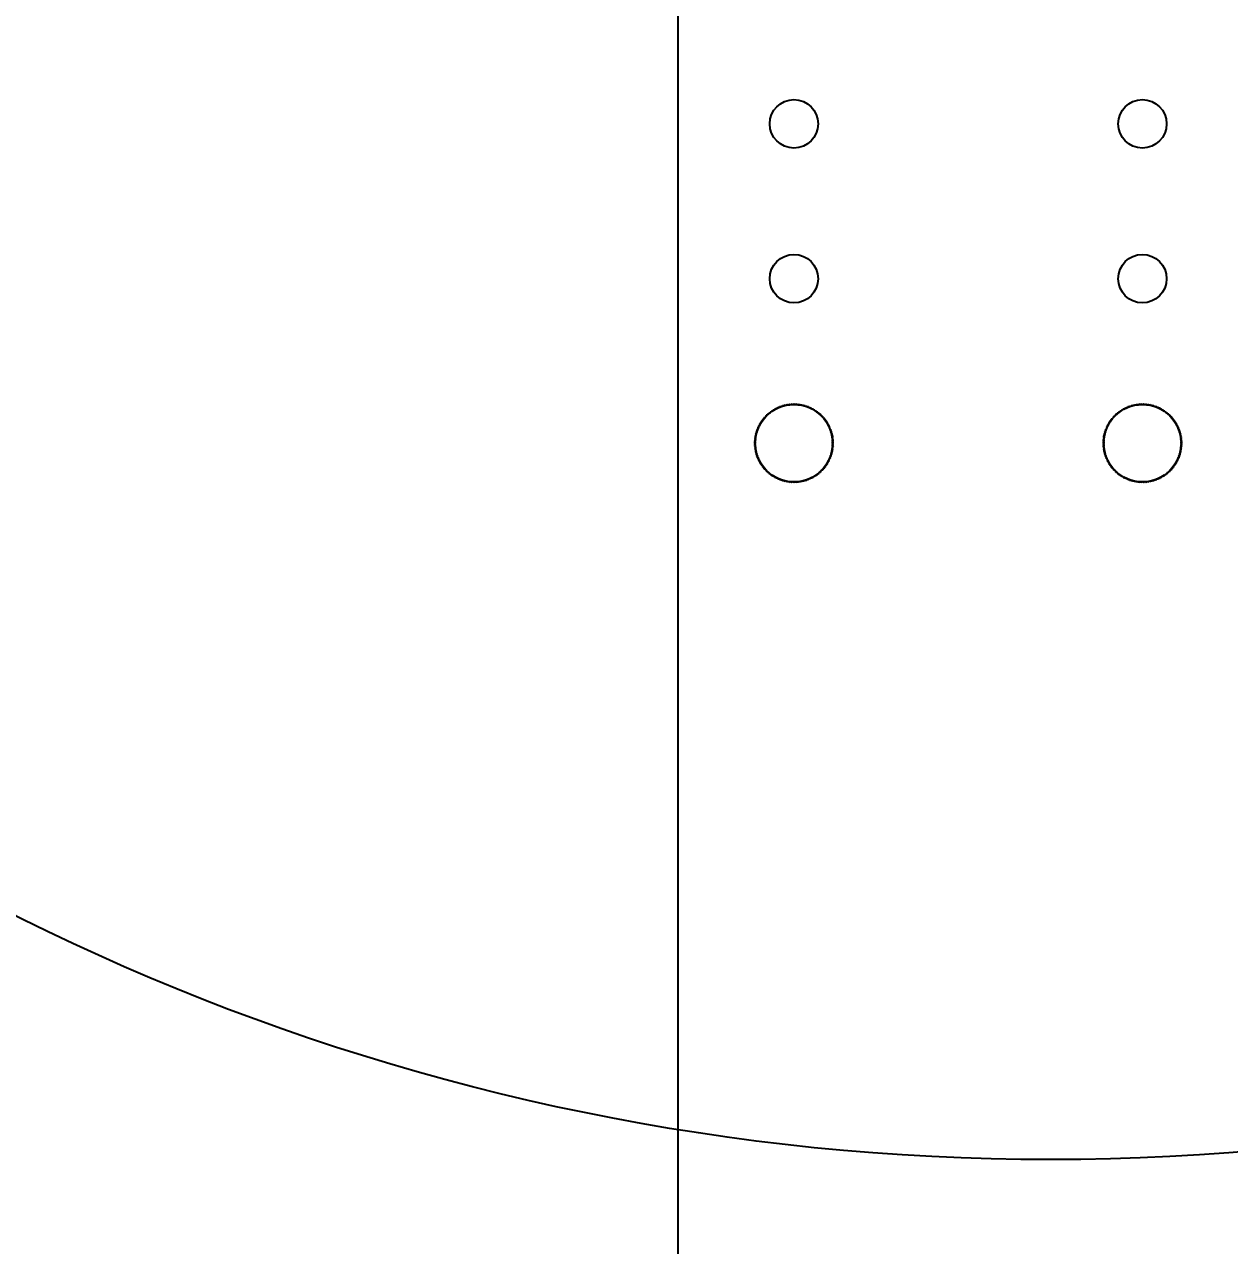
# Model space of a CAD drawing. Header units: millimetres. Extents: x 1409 to 26878, y 589 to 5187.
# Drawn here: x 5168 to 5230.2, y 2217.9 to 2281 of the extents above; entities that cross this region are included whole.
import ezdxf

# ---------------------------------------------------------------- set-up
doc = ezdxf.new("R2010")
doc.units = ezdxf.units.MM
doc.layers.add('02___PRT_ALL_AXES', color=7, linetype='Continuous')
doc.styles.get("Standard").update_dxf_attribs({"font": 'arial.ttf'})
doc.dimstyles.new('DIMSTYLE_5-scale4', dxfattribs={"dimscale": 2, "dimtxt": 20, "dimasz": 20, "dimexe": 1, "dimexo": 0, "dimgap": 1.25, "dimtad": 1, "dimzin": 9, "dimdsep": 46, "dimtxsty": 'Standard', "dimcen": 0.09, "dimclre": 256, "dimclrt": 256, "dimadec": 1, "dimazin": 2, "dimtp": 0.15, "dimtm": 0.15, "dimtfac": 0.8, "dimtmove": 0, "dimatfit": 3, "dimfxl": 1, "dimtolj": 1, "dimarcsym": 0})

# ---------------------------------------------------------------- blocks, each defined once
blk = doc.blocks.new('*D16')
at = {"lineweight": -2, "transparency": 16777216}
for p, q in [((5201.709, 2346.845), (5116.461, 2346.845)), ((5118.461, 2306.845), (5118.461, 1714.345)), ((5201.709, 1674.345), (5116.461, 1674.345))]:
    blk.add_line(p, q, dxfattribs=at)
at = {"transparency": 16777216}
for points in [[(5111.795, 2306.845), (5125.128, 2306.845), (5118.461, 2346.845)], [(5111.795, 1714.345), (5125.128, 1714.345), (5118.461, 1674.345)]]:
    blk.add_solid(points, dxfattribs=at)
at = {"layer": 'Defpoints', "color": 0, "transparency": 16777216}
for p in [(5201.709, 2346.845), (5118.461, 1674.345), (5201.709, 1674.345)]:
    blk.add_point(p, dxfattribs=at)
at = {"transparency": 16777216, "insert": (5090.068, 2010.595), "char_height": 40, "attachment_point": 5, "rotation": 90}
blk.add_mtext('\\A1;672.5 [2\'-2 1/2"]', dxfattribs=at)

msp = doc.modelspace()

# ---------------------------------------------------------------- linework, layer by layer
at = {"color": 7, "linetype": 'Continuous'}
for p, q in [((5201.709, 2346.8453), (5201.709, 1674.3453)), ((5206.6974, 2261.0706), (5206.684, 2261.1206)), ((5206.684, 2261.1206), (5206.7207, 2261.084)), ((5206.7737, 2261.113), (5206.7624, 2261.1636)), ((5206.7624, 2261.1636), (5206.7974, 2261.1254)), ((5206.8517, 2261.1522), (5206.8427, 2261.2032)), ((5206.8427, 2261.2032), (5206.876, 2261.1635)), ((5206.9313, 2261.1878), (5206.9245, 2261.2392)), ((5206.9245, 2261.2392), (5206.9561, 2261.1981)), ((5207.0124, 2261.22), (5207.0079, 2261.2716)), ((5207.0079, 2261.2716), (5207.0376, 2261.2292)), ((5207.0948, 2261.2486), (5207.0926, 2261.3004)), ((5207.0926, 2261.3004), (5207.1204, 2261.2567)), ((5207.1785, 2261.2736), (5207.1785, 2261.3254)), ((5207.1785, 2261.3254), (5207.2044, 2261.2805)), ((5207.2631, 2261.2949), (5207.2653, 2261.3467)), ((5207.2653, 2261.3467), (5207.2893, 2261.3007)), ((5207.3485, 2261.3125), (5207.3531, 2261.3641)), ((5207.3531, 2261.3641), (5207.3749, 2261.3172)), ((5207.4347, 2261.3264), (5207.4415, 2261.3777)), ((5207.4415, 2261.3777), (5207.4613, 2261.3299)), ((5207.5214, 2261.3364), (5207.5304, 2261.3875)), ((5207.5304, 2261.3875), (5207.5481, 2261.3388)), ((5207.6084, 2261.3427), (5207.6196, 2261.3933)), ((5207.6196, 2261.3933), (5207.6352, 2261.3439)), ((5207.6956, 2261.3452), (5207.709, 2261.3953)), ((5207.709, 2261.3953), (5207.7224, 2261.3452)), ((5207.7829, 2261.3439), (5207.7984, 2261.3933)), ((5207.7984, 2261.3933), (5207.8097, 2261.3427)), ((5207.87, 2261.3388), (5207.8877, 2261.3875)), ((5207.8877, 2261.3875), (5207.8967, 2261.3364)), ((5207.9568, 2261.3299), (5207.9766, 2261.3777)), ((5207.9766, 2261.3777), (5207.9834, 2261.3264)), ((5208.0431, 2261.3172), (5208.065, 2261.3641)), ((5208.065, 2261.3641), (5208.0695, 2261.3125)), ((5208.1288, 2261.3007), (5208.1527, 2261.3467)), ((5208.1527, 2261.3467), (5208.155, 2261.2949)), ((5208.2137, 2261.2805), (5208.2396, 2261.3254)), ((5208.2396, 2261.3254), (5208.2396, 2261.2736)), ((5208.2976, 2261.2567), (5208.3255, 2261.3004)), ((5208.3255, 2261.3004), (5208.3232, 2261.2486)), ((5208.3805, 2261.2292), (5208.4102, 2261.2716)), ((5208.4102, 2261.2716), (5208.4057, 2261.22)), ((5208.462, 2261.1981), (5208.4935, 2261.2392)), ((5208.4935, 2261.2392), (5208.4868, 2261.1878)), ((5208.5421, 2261.1635), (5208.5754, 2261.2032)), ((5208.5754, 2261.2032), (5208.5664, 2261.1522)), ((5208.6206, 2261.1254), (5208.6556, 2261.1636)), ((5208.6556, 2261.1636), (5208.6444, 2261.113)), ((5208.6974, 2261.084), (5208.734, 2261.1206)), ((5208.734, 2261.1206), (5208.7206, 2261.0706)), ((5224.6974, 2261.0706), (5224.684, 2261.1206)), ((5224.684, 2261.1206), (5224.7207, 2261.084)), ((5224.7737, 2261.113), (5224.7624, 2261.1636)), ((5224.7624, 2261.1636), (5224.7974, 2261.1254)), ((5224.8517, 2261.1522), (5224.8427, 2261.2032)), ((5224.8427, 2261.2032), (5224.876, 2261.1635)), ((5224.9313, 2261.1878), (5224.9245, 2261.2392)), ((5224.9245, 2261.2392), (5224.9561, 2261.1981)), ((5225.0124, 2261.22), (5225.0079, 2261.2716)), ((5225.0079, 2261.2716), (5225.0376, 2261.2292)), ((5225.0948, 2261.2486), (5225.0926, 2261.3004)), ((5225.0926, 2261.3004), (5225.1204, 2261.2567)), ((5225.1785, 2261.2736), (5225.1785, 2261.3254)), ((5225.1785, 2261.3254), (5225.2044, 2261.2805)), ((5225.2631, 2261.2949), (5225.2653, 2261.3467)), ((5225.2653, 2261.3467), (5225.2893, 2261.3007)), ((5225.3485, 2261.3125), (5225.3531, 2261.3641)), ((5225.3531, 2261.3641), (5225.3749, 2261.3172)), ((5225.4347, 2261.3264), (5225.4415, 2261.3777)), ((5225.4415, 2261.3777), (5225.4613, 2261.3299)), ((5225.5214, 2261.3364), (5225.5304, 2261.3875)), ((5225.5304, 2261.3875), (5225.5481, 2261.3388)), ((5225.6084, 2261.3427), (5225.6196, 2261.3933)), ((5225.6196, 2261.3933), (5225.6352, 2261.3439)), ((5225.6956, 2261.3452), (5225.709, 2261.3953)), ((5225.709, 2261.3953), (5225.7224, 2261.3452)), ((5225.7829, 2261.3439), (5225.7984, 2261.3933)), ((5225.7984, 2261.3933), (5225.8097, 2261.3427)), ((5225.87, 2261.3388), (5225.8877, 2261.3875)), ((5225.8877, 2261.3875), (5225.8967, 2261.3364)), ((5225.9568, 2261.3299), (5225.9766, 2261.3777)), ((5225.9766, 2261.3777), (5225.9834, 2261.3264)), ((5226.0431, 2261.3172), (5226.065, 2261.3641)), ((5226.065, 2261.3641), (5226.0695, 2261.3125)), ((5226.1288, 2261.3007), (5226.1527, 2261.3467)), ((5226.1527, 2261.3467), (5226.155, 2261.2949)), ((5226.2137, 2261.2805), (5226.2396, 2261.3254)), ((5226.2396, 2261.3254), (5226.2396, 2261.2736)), ((5226.2976, 2261.2567), (5226.3255, 2261.3004)), ((5226.3255, 2261.3004), (5226.3232, 2261.2486)), ((5226.3805, 2261.2292), (5226.4102, 2261.2716)), ((5226.4102, 2261.2716), (5226.4057, 2261.22)), ((5226.462, 2261.1981), (5226.4935, 2261.2392)), ((5226.4935, 2261.2392), (5226.4868, 2261.1878)), ((5226.5421, 2261.1635), (5226.5754, 2261.2032)), ((5226.5754, 2261.2032), (5226.5664, 2261.1522)), ((5226.6206, 2261.1254), (5226.6556, 2261.1636)), ((5226.6556, 2261.1636), (5226.6444, 2261.113)), ((5226.6974, 2261.084), (5226.734, 2261.1206)), ((5226.734, 2261.1206), (5226.7206, 2261.0706)), ((5206.0631, 2260.4814), (5206.0298, 2260.5211)), ((5206.0298, 2260.5211), (5206.0785, 2260.5034)), ((5206.1142, 2260.5521), (5206.0827, 2260.5932)), ((5206.0827, 2260.5932), (5206.1305, 2260.5734)), ((5206.1684, 2260.6205), (5206.1386, 2260.663)), ((5206.1386, 2260.663), (5206.1856, 2260.6411)), ((5206.2254, 2260.6865), (5206.1976, 2260.7302)), ((5206.1976, 2260.7302), (5206.2436, 2260.7063)), ((5206.2854, 2260.75), (5206.2595, 2260.7948)), ((5206.2595, 2260.7948), (5206.3043, 2260.7689)), ((5206.348, 2260.8107), (5206.3241, 2260.8567)), ((5206.3241, 2260.8567), (5206.3678, 2260.8288)), ((5206.4132, 2260.8687), (5206.3913, 2260.9156)), ((5206.3913, 2260.9156), (5206.4338, 2260.8859)), ((5206.4809, 2260.9238), (5206.4611, 2260.9716)), ((5206.4611, 2260.9716), (5206.5022, 2260.9401)), ((5206.5509, 2260.9758), (5206.5332, 2261.0245)), ((5206.5332, 2261.0245), (5206.5729, 2260.9912)), ((5206.6231, 2261.0248), (5206.6076, 2261.0742)), ((5206.6076, 2261.0742), (5206.6458, 2261.0392)), ((5208.7723, 2261.0392), (5208.8105, 2261.0742)), ((5208.8105, 2261.0742), (5208.7949, 2261.0248)), ((5208.8452, 2260.9912), (5208.8849, 2261.0245)), ((5208.8849, 2261.0245), (5208.8671, 2260.9758)), ((5208.9159, 2260.9401), (5208.957, 2260.9716)), ((5208.957, 2260.9716), (5208.9372, 2260.9238)), ((5208.9843, 2260.8859), (5209.0267, 2260.9156)), ((5209.0267, 2260.9156), (5209.0048, 2260.8687)), ((5209.0503, 2260.8288), (5209.094, 2260.8567)), ((5209.094, 2260.8567), (5209.0701, 2260.8107)), ((5209.1137, 2260.7689), (5209.1586, 2260.7948)), ((5209.1586, 2260.7948), (5209.1327, 2260.75)), ((5209.1745, 2260.7063), (5209.2204, 2260.7302)), ((5209.2204, 2260.7302), (5209.1926, 2260.6865)), ((5209.2325, 2260.6411), (5209.2794, 2260.663)), ((5209.2794, 2260.663), (5209.2497, 2260.6205)), ((5209.2875, 2260.5734), (5209.3354, 2260.5932)), ((5209.3354, 2260.5932), (5209.3039, 2260.5521)), ((5209.3396, 2260.5034), (5209.3883, 2260.5211)), ((5209.3883, 2260.5211), (5209.355, 2260.4814)), ((5224.0631, 2260.4814), (5224.0298, 2260.5211)), ((5224.0298, 2260.5211), (5224.0785, 2260.5034)), ((5224.1142, 2260.5521), (5224.0827, 2260.5932)), ((5224.0827, 2260.5932), (5224.1305, 2260.5734)), ((5224.1684, 2260.6205), (5224.1386, 2260.663)), ((5224.1386, 2260.663), (5224.1856, 2260.6411)), ((5224.2254, 2260.6865), (5224.1976, 2260.7302)), ((5224.1976, 2260.7302), (5224.2436, 2260.7063)), ((5224.2854, 2260.75), (5224.2595, 2260.7948)), ((5224.2595, 2260.7948), (5224.3043, 2260.7689)), ((5224.348, 2260.8107), (5224.3241, 2260.8567)), ((5224.3241, 2260.8567), (5224.3678, 2260.8288)), ((5224.4132, 2260.8687), (5224.3913, 2260.9156)), ((5224.3913, 2260.9156), (5224.4338, 2260.8859)), ((5224.4809, 2260.9238), (5224.4611, 2260.9716)), ((5224.4611, 2260.9716), (5224.5022, 2260.9401)), ((5224.5509, 2260.9758), (5224.5332, 2261.0245)), ((5224.5332, 2261.0245), (5224.5729, 2260.9912)), ((5224.6231, 2261.0248), (5224.6076, 2261.0742)), ((5224.6076, 2261.0742), (5224.6458, 2261.0392)), ((5226.7723, 2261.0392), (5226.8105, 2261.0742)), ((5226.8105, 2261.0742), (5226.7949, 2261.0248)), ((5226.8452, 2260.9912), (5226.8849, 2261.0245)), ((5226.8849, 2261.0245), (5226.8671, 2260.9758)), ((5226.9159, 2260.9401), (5226.957, 2260.9716)), ((5226.957, 2260.9716), (5226.9372, 2260.9238)), ((5226.9843, 2260.8859), (5227.0267, 2260.9156)), ((5227.0267, 2260.9156), (5227.0048, 2260.8687)), ((5227.0503, 2260.8288), (5227.094, 2260.8567)), ((5227.094, 2260.8567), (5227.0701, 2260.8107)), ((5227.1137, 2260.7689), (5227.1586, 2260.7948)), ((5227.1586, 2260.7948), (5227.1327, 2260.75)), ((5227.1745, 2260.7063), (5227.2204, 2260.7302)), ((5227.2204, 2260.7302), (5227.1926, 2260.6865)), ((5227.2325, 2260.6411), (5227.2794, 2260.663)), ((5227.2794, 2260.663), (5227.2497, 2260.6205)), ((5227.2875, 2260.5734), (5227.3354, 2260.5932)), ((5227.3354, 2260.5932), (5227.3039, 2260.5521)), ((5227.3396, 2260.5034), (5227.3883, 2260.5211)), ((5227.3883, 2260.5211), (5227.355, 2260.4814)), ((5205.7738, 2259.8499), (5205.7289, 2259.8758)), ((5205.7289, 2259.8758), (5205.7807, 2259.8758)), ((5205.7976, 2259.9339), (5205.7539, 2259.9617)), ((5205.7539, 2259.9617), (5205.8057, 2259.9594)), ((5205.8251, 2260.0167), (5205.7827, 2260.0464)), ((5205.7827, 2260.0464), (5205.8343, 2260.0419)), ((5205.8562, 2260.0982), (5205.8151, 2260.1298)), ((5205.8151, 2260.1298), (5205.8664, 2260.123)), ((5205.8908, 2260.1783), (5205.8511, 2260.2116)), ((5205.8511, 2260.2116), (5205.9021, 2260.2026)), ((5205.9289, 2260.2568), (5205.8907, 2260.2918)), ((5205.8907, 2260.2918), (5205.9412, 2260.2806)), ((5205.9703, 2260.3336), (5205.9337, 2260.3703)), ((5205.9337, 2260.3703), (5205.9837, 2260.3568)), ((5206.0151, 2260.4085), (5205.9801, 2260.4467)), ((5205.9801, 2260.4467), (5206.0295, 2260.4311)), ((5209.3886, 2260.4311), (5209.438, 2260.4467)), ((5209.438, 2260.4467), (5209.403, 2260.4085)), ((5209.4343, 2260.3568), (5209.4844, 2260.3703)), ((5209.4844, 2260.3703), (5209.4477, 2260.3336)), ((5209.4768, 2260.2806), (5209.5274, 2260.2918)), ((5209.5274, 2260.2918), (5209.4892, 2260.2568)), ((5209.5159, 2260.2026), (5209.567, 2260.2116)), ((5209.567, 2260.2116), (5209.5273, 2260.1783)), ((5209.5516, 2260.123), (5209.603, 2260.1298)), ((5209.603, 2260.1298), (5209.5619, 2260.0982)), ((5209.5838, 2260.0419), (5209.6354, 2260.0464)), ((5209.6354, 2260.0464), (5209.593, 2260.0167)), ((5209.6124, 2259.9594), (5209.6641, 2259.9617)), ((5209.6641, 2259.9617), (5209.6205, 2259.9339)), ((5209.6374, 2259.8758), (5209.6892, 2259.8758)), ((5209.6892, 2259.8758), (5209.6443, 2259.8499)), ((5223.7738, 2259.8499), (5223.7289, 2259.8758)), ((5223.7289, 2259.8758), (5223.7807, 2259.8758)), ((5223.7976, 2259.9339), (5223.7539, 2259.9617)), ((5223.7539, 2259.9617), (5223.8057, 2259.9594)), ((5223.8251, 2260.0167), (5223.7827, 2260.0464)), ((5223.7827, 2260.0464), (5223.8343, 2260.0419)), ((5223.8562, 2260.0982), (5223.8151, 2260.1298)), ((5223.8151, 2260.1298), (5223.8664, 2260.123)), ((5223.8908, 2260.1783), (5223.8511, 2260.2116)), ((5223.8511, 2260.2116), (5223.9021, 2260.2026)), ((5223.9289, 2260.2568), (5223.8907, 2260.2918)), ((5223.8907, 2260.2918), (5223.9412, 2260.2806)), ((5223.9703, 2260.3336), (5223.9337, 2260.3703)), ((5223.9337, 2260.3703), (5223.9837, 2260.3568)), ((5224.0151, 2260.4085), (5223.9801, 2260.4467)), ((5223.9801, 2260.4467), (5224.0295, 2260.4311)), ((5227.3886, 2260.4311), (5227.438, 2260.4467)), ((5227.438, 2260.4467), (5227.403, 2260.4085)), ((5227.4343, 2260.3568), (5227.4844, 2260.3703)), ((5227.4844, 2260.3703), (5227.4477, 2260.3336)), ((5227.4768, 2260.2806), (5227.5274, 2260.2918)), ((5227.5274, 2260.2918), (5227.4892, 2260.2568)), ((5227.5159, 2260.2026), (5227.567, 2260.2116)), ((5227.567, 2260.2116), (5227.5273, 2260.1783)), ((5227.5516, 2260.123), (5227.603, 2260.1298)), ((5227.603, 2260.1298), (5227.5619, 2260.0982)), ((5227.5838, 2260.0419), (5227.6354, 2260.0464)), ((5227.6354, 2260.0464), (5227.593, 2260.0167)), ((5227.6124, 2259.9594), (5227.6641, 2259.9617)), ((5227.6641, 2259.9617), (5227.6205, 2259.9339)), ((5227.6374, 2259.8758), (5227.6892, 2259.8758)), ((5227.6892, 2259.8758), (5227.6443, 2259.8499)), ((5205.659, 2259.3453), (5205.7091, 2259.3587)), ((5205.7091, 2259.3318), (5205.659, 2259.3453)), ((5205.661, 2259.4347), (5205.7116, 2259.4459)), ((5205.7104, 2259.4191), (5205.661, 2259.4347)), ((5205.661, 2259.2558), (5205.7104, 2259.2714)), ((5205.7116, 2259.2446), (5205.661, 2259.2558)), ((5205.6668, 2259.5239), (5205.7179, 2259.5329)), ((5205.7155, 2259.5062), (5205.6668, 2259.5239)), ((5205.6766, 2259.6128), (5205.7279, 2259.6196)), ((5205.7244, 2259.593), (5205.6766, 2259.6128)), ((5205.6902, 2259.7012), (5205.7418, 2259.7057)), ((5205.7371, 2259.6793), (5205.6902, 2259.7012)), ((5205.7076, 2259.789), (5205.7594, 2259.7912)), ((5205.7536, 2259.765), (5205.7076, 2259.789)), ((5209.6587, 2259.7912), (5209.7104, 2259.789)), ((5209.7104, 2259.789), (5209.6645, 2259.765)), ((5209.6763, 2259.7057), (5209.7279, 2259.7012)), ((5209.7279, 2259.7012), (5209.6809, 2259.6793)), ((5209.6901, 2259.6196), (5209.7415, 2259.6128)), ((5209.7415, 2259.6128), (5209.6936, 2259.593)), ((5209.7002, 2259.5329), (5209.7512, 2259.5239)), ((5209.7512, 2259.5239), (5209.7025, 2259.5062)), ((5209.7065, 2259.4459), (5209.7571, 2259.4347)), ((5209.7571, 2259.2558), (5209.7065, 2259.2446)), ((5209.7571, 2259.4347), (5209.7077, 2259.4191)), ((5209.7077, 2259.2714), (5209.7571, 2259.2558)), ((5209.709, 2259.3587), (5209.759, 2259.3453)), ((5209.759, 2259.3453), (5209.709, 2259.3318)), ((5223.659, 2259.3453), (5223.7091, 2259.3587)), ((5223.7091, 2259.3318), (5223.659, 2259.3453)), ((5223.661, 2259.4347), (5223.7116, 2259.4459)), ((5223.7104, 2259.4191), (5223.661, 2259.4347)), ((5223.661, 2259.2558), (5223.7104, 2259.2714)), ((5223.7116, 2259.2446), (5223.661, 2259.2558)), ((5223.6668, 2259.5239), (5223.7179, 2259.5329)), ((5223.7155, 2259.5062), (5223.6668, 2259.5239)), ((5223.6766, 2259.6128), (5223.7279, 2259.6196)), ((5223.7244, 2259.593), (5223.6766, 2259.6128)), ((5223.6902, 2259.7012), (5223.7418, 2259.7057)), ((5223.7371, 2259.6793), (5223.6902, 2259.7012)), ((5223.7076, 2259.789), (5223.7594, 2259.7912)), ((5223.7536, 2259.765), (5223.7076, 2259.789)), ((5227.6587, 2259.7912), (5227.7104, 2259.789)), ((5227.7104, 2259.789), (5227.6645, 2259.765)), ((5227.6763, 2259.7057), (5227.7279, 2259.7012)), ((5227.7279, 2259.7012), (5227.6809, 2259.6793)), ((5227.6901, 2259.6196), (5227.7415, 2259.6128)), ((5227.7415, 2259.6128), (5227.6936, 2259.593)), ((5227.7002, 2259.5329), (5227.7512, 2259.5239)), ((5227.7512, 2259.5239), (5227.7025, 2259.5062)), ((5227.7065, 2259.4459), (5227.7571, 2259.4347)), ((5227.7571, 2259.2558), (5227.7065, 2259.2446)), ((5227.7571, 2259.4347), (5227.7077, 2259.4191)), ((5227.7077, 2259.2714), (5227.7571, 2259.2558)), ((5227.709, 2259.3587), (5227.759, 2259.3453)), ((5227.759, 2259.3453), (5227.709, 2259.3318)), ((5205.6668, 2259.1666), (5205.7155, 2259.1843)), ((5205.7179, 2259.1576), (5205.6668, 2259.1666)), ((5205.6766, 2259.0777), (5205.7244, 2259.0975)), ((5205.7279, 2259.0709), (5205.6766, 2259.0777)), ((5205.6902, 2258.9893), (5205.7371, 2259.0112)), ((5205.7418, 2258.9848), (5205.6902, 2258.9893)), ((5205.7076, 2258.9016), (5205.7536, 2258.9255)), ((5205.7594, 2258.8993), (5205.7076, 2258.9016)), ((5205.7289, 2258.8147), (5205.7738, 2258.8406)), ((5205.7807, 2258.8147), (5205.7289, 2258.8147)), ((5205.7539, 2258.7288), (5205.7976, 2258.7566)), ((5205.8057, 2258.7311), (5205.7539, 2258.7288)), ((5205.7827, 2258.6441), (5205.8251, 2258.6738)), ((5205.8343, 2258.6486), (5205.7827, 2258.6441)), ((5205.8151, 2258.5608), (5205.8562, 2258.5923)), ((5209.5619, 2258.5923), (5209.603, 2258.5608)), ((5209.6354, 2258.6441), (5209.5838, 2258.6486)), ((5209.593, 2258.6738), (5209.6354, 2258.6441)), ((5209.6641, 2258.7288), (5209.6124, 2258.7311)), ((5209.6205, 2258.7566), (5209.6641, 2258.7288)), ((5209.6892, 2258.8147), (5209.6374, 2258.8147)), ((5209.6443, 2258.8406), (5209.6892, 2258.8147)), ((5209.7104, 2258.9016), (5209.6587, 2258.8993)), ((5209.6645, 2258.9255), (5209.7104, 2258.9016)), ((5209.7279, 2258.9893), (5209.6763, 2258.9848)), ((5209.6809, 2259.0112), (5209.7279, 2258.9893)), ((5209.7415, 2259.0777), (5209.6901, 2259.0709)), ((5209.6936, 2259.0975), (5209.7415, 2259.0777)), ((5209.7512, 2259.1666), (5209.7002, 2259.1576)), ((5209.7025, 2259.1843), (5209.7512, 2259.1666)), ((5223.6668, 2259.1666), (5223.7155, 2259.1843)), ((5223.7179, 2259.1576), (5223.6668, 2259.1666)), ((5223.6766, 2259.0777), (5223.7244, 2259.0975)), ((5223.7279, 2259.0709), (5223.6766, 2259.0777)), ((5223.6902, 2258.9893), (5223.7371, 2259.0112)), ((5223.7418, 2258.9848), (5223.6902, 2258.9893)), ((5223.7076, 2258.9016), (5223.7536, 2258.9255)), ((5223.7594, 2258.8993), (5223.7076, 2258.9016)), ((5223.7289, 2258.8147), (5223.7738, 2258.8406)), ((5223.7807, 2258.8147), (5223.7289, 2258.8147)), ((5223.7539, 2258.7288), (5223.7976, 2258.7566)), ((5223.8057, 2258.7311), (5223.7539, 2258.7288)), ((5223.7827, 2258.6441), (5223.8251, 2258.6738)), ((5223.8343, 2258.6486), (5223.7827, 2258.6441)), ((5223.8151, 2258.5608), (5223.8562, 2258.5923)), ((5227.5619, 2258.5923), (5227.603, 2258.5608)), ((5227.6354, 2258.6441), (5227.5838, 2258.6486)), ((5227.593, 2258.6738), (5227.6354, 2258.6441)), ((5227.6641, 2258.7288), (5227.6124, 2258.7311)), ((5227.6205, 2258.7566), (5227.6641, 2258.7288)), ((5227.6892, 2258.8147), (5227.6374, 2258.8147)), ((5227.6443, 2258.8406), (5227.6892, 2258.8147)), ((5227.7104, 2258.9016), (5227.6587, 2258.8993)), ((5227.6645, 2258.9255), (5227.7104, 2258.9016)), ((5227.7279, 2258.9893), (5227.6763, 2258.9848)), ((5227.6809, 2259.0112), (5227.7279, 2258.9893)), ((5227.7415, 2259.0777), (5227.6901, 2259.0709)), ((5227.6936, 2259.0975), (5227.7415, 2259.0777)), ((5227.7512, 2259.1666), (5227.7002, 2259.1576)), ((5227.7025, 2259.1843), (5227.7512, 2259.1666)), ((5205.8664, 2258.5675), (5205.8151, 2258.5608)), ((5205.8511, 2258.4789), (5205.8908, 2258.5122)), ((5205.9021, 2258.4879), (5205.8511, 2258.4789)), ((5205.8907, 2258.3987), (5205.9289, 2258.4337)), ((5205.9412, 2258.4099), (5205.8907, 2258.3987)), ((5205.9337, 2258.3203), (5205.9703, 2258.3569)), ((5205.9837, 2258.3337), (5205.9337, 2258.3203)), ((5205.9801, 2258.2438), (5206.0151, 2258.282)), ((5206.0295, 2258.2594), (5205.9801, 2258.2438)), ((5206.0298, 2258.1694), (5206.0631, 2258.2091)), ((5206.0785, 2258.1871), (5206.0298, 2258.1694)), ((5206.0827, 2258.0973), (5206.1142, 2258.1384)), ((5206.1305, 2258.1171), (5206.0827, 2258.0973)), ((5206.1386, 2258.0275), (5206.1684, 2258.07)), ((5206.1856, 2258.0494), (5206.1386, 2258.0275)), ((5206.1976, 2257.9603), (5206.2254, 2258.004)), ((5206.2436, 2257.9842), (5206.1976, 2257.9603)), ((5209.2204, 2257.9603), (5209.1745, 2257.9842)), ((5209.1926, 2258.004), (5209.2204, 2257.9603)), ((5209.2794, 2258.0275), (5209.2325, 2258.0494)), ((5209.2497, 2258.07), (5209.2794, 2258.0275)), ((5209.3354, 2258.0973), (5209.2875, 2258.1171)), ((5209.3039, 2258.1384), (5209.3354, 2258.0973)), ((5209.3883, 2258.1694), (5209.3396, 2258.1871)), ((5209.355, 2258.2091), (5209.3883, 2258.1694)), ((5209.438, 2258.2438), (5209.3886, 2258.2594)), ((5209.403, 2258.282), (5209.438, 2258.2438)), ((5209.4844, 2258.3203), (5209.4343, 2258.3337)), ((5209.4477, 2258.3569), (5209.4844, 2258.3203)), ((5209.5274, 2258.3987), (5209.4768, 2258.4099)), ((5209.4892, 2258.4337), (5209.5274, 2258.3987)), ((5209.567, 2258.4789), (5209.5159, 2258.4879)), ((5209.5273, 2258.5122), (5209.567, 2258.4789)), ((5209.603, 2258.5608), (5209.5516, 2258.5675)), ((5223.8664, 2258.5675), (5223.8151, 2258.5608)), ((5223.8511, 2258.4789), (5223.8908, 2258.5122)), ((5223.9021, 2258.4879), (5223.8511, 2258.4789)), ((5223.8907, 2258.3987), (5223.9289, 2258.4337)), ((5223.9412, 2258.4099), (5223.8907, 2258.3987)), ((5223.9337, 2258.3203), (5223.9703, 2258.3569)), ((5223.9837, 2258.3337), (5223.9337, 2258.3203)), ((5223.9801, 2258.2438), (5224.0151, 2258.282)), ((5224.0295, 2258.2594), (5223.9801, 2258.2438)), ((5224.0298, 2258.1694), (5224.0631, 2258.2091)), ((5224.0785, 2258.1871), (5224.0298, 2258.1694)), ((5224.0827, 2258.0973), (5224.1142, 2258.1384)), ((5224.1305, 2258.1171), (5224.0827, 2258.0973)), ((5224.1386, 2258.0275), (5224.1684, 2258.07)), ((5224.1856, 2258.0494), (5224.1386, 2258.0275)), ((5224.1976, 2257.9603), (5224.2254, 2258.004)), ((5224.2436, 2257.9842), (5224.1976, 2257.9603)), ((5227.2204, 2257.9603), (5227.1745, 2257.9842)), ((5227.1926, 2258.004), (5227.2204, 2257.9603)), ((5227.2794, 2258.0275), (5227.2325, 2258.0494)), ((5227.2497, 2258.07), (5227.2794, 2258.0275)), ((5227.3354, 2258.0973), (5227.2875, 2258.1171)), ((5227.3039, 2258.1384), (5227.3354, 2258.0973)), ((5227.3883, 2258.1694), (5227.3396, 2258.1871)), ((5227.355, 2258.2091), (5227.3883, 2258.1694)), ((5227.438, 2258.2438), (5227.3886, 2258.2594)), ((5227.403, 2258.282), (5227.438, 2258.2438)), ((5227.4844, 2258.3203), (5227.4343, 2258.3337)), ((5227.4477, 2258.3569), (5227.4844, 2258.3203)), ((5227.5274, 2258.3987), (5227.4768, 2258.4099)), ((5227.4892, 2258.4337), (5227.5274, 2258.3987)), ((5227.567, 2258.4789), (5227.5159, 2258.4879)), ((5227.5273, 2258.5122), (5227.567, 2258.4789)), ((5227.603, 2258.5608), (5227.5516, 2258.5675)), ((5206.2595, 2257.8957), (5206.2854, 2257.9406)), ((5206.3043, 2257.9216), (5206.2595, 2257.8957)), ((5206.3241, 2257.8338), (5206.348, 2257.8798)), ((5206.3678, 2257.8617), (5206.3241, 2257.8338)), ((5206.3913, 2257.7749), (5206.4132, 2257.8218)), ((5206.4338, 2257.8046), (5206.3913, 2257.7749)), ((5206.4611, 2257.7189), (5206.4809, 2257.7667)), ((5206.5022, 2257.7504), (5206.4611, 2257.7189)), ((5206.5332, 2257.666), (5206.5509, 2257.7147)), ((5206.5729, 2257.6993), (5206.5332, 2257.666)), ((5206.6076, 2257.6163), (5206.6231, 2257.6657)), ((5206.6458, 2257.6513), (5206.6076, 2257.6163)), ((5206.684, 2257.5699), (5206.6974, 2257.6199)), ((5206.7207, 2257.6065), (5206.684, 2257.5699)), ((5206.7624, 2257.5269), (5206.7737, 2257.5775)), ((5206.7974, 2257.5651), (5206.7624, 2257.5269)), ((5206.8427, 2257.4873), (5206.8517, 2257.5383)), ((5206.876, 2257.527), (5206.8427, 2257.4873)), ((5206.9245, 2257.4513), (5206.9313, 2257.5027)), ((5206.9561, 2257.4924), (5206.9245, 2257.4513)), ((5207.0079, 2257.4189), (5207.0124, 2257.4705)), ((5207.0376, 2257.4613), (5207.0079, 2257.4189)), ((5207.0926, 2257.3901), (5207.0948, 2257.4419)), ((5207.1204, 2257.4338), (5207.0926, 2257.3901)), ((5207.1785, 2257.3651), (5207.1785, 2257.4169)), ((5207.2044, 2257.41), (5207.1785, 2257.3651)), ((5207.2653, 2257.3438), (5207.2631, 2257.3956)), ((5207.2893, 2257.3898), (5207.2653, 2257.3438)), ((5207.3531, 2257.3264), (5207.3485, 2257.378)), ((5207.3749, 2257.3734), (5207.3531, 2257.3264)), ((5207.4415, 2257.3128), (5207.4347, 2257.3642)), ((5207.4613, 2257.3607), (5207.4415, 2257.3128)), ((5207.5304, 2257.3031), (5207.5214, 2257.3541)), ((5207.5481, 2257.3517), (5207.5304, 2257.3031)), ((5207.6196, 2257.2972), (5207.6084, 2257.3478)), ((5207.6352, 2257.3466), (5207.6196, 2257.2972)), ((5207.709, 2257.2953), (5207.6956, 2257.3453)), ((5207.7224, 2257.3453), (5207.709, 2257.2953)), ((5207.7984, 2257.2972), (5207.7829, 2257.3466)), ((5207.8097, 2257.3478), (5207.7984, 2257.2972)), ((5207.8877, 2257.3031), (5207.87, 2257.3517)), ((5207.8967, 2257.3541), (5207.8877, 2257.3031)), ((5207.9766, 2257.3128), (5207.9568, 2257.3607)), ((5207.9834, 2257.3642), (5207.9766, 2257.3128)), ((5208.065, 2257.3264), (5208.0431, 2257.3734)), ((5208.0695, 2257.378), (5208.065, 2257.3264)), ((5208.1527, 2257.3438), (5208.1288, 2257.3898)), ((5208.155, 2257.3956), (5208.1527, 2257.3438)), ((5208.2396, 2257.3651), (5208.2137, 2257.41)), ((5208.2396, 2257.4169), (5208.2396, 2257.3651)), ((5208.3255, 2257.3901), (5208.2976, 2257.4338)), ((5208.3232, 2257.4419), (5208.3255, 2257.3901)), ((5208.4102, 2257.4189), (5208.3805, 2257.4613)), ((5208.4057, 2257.4705), (5208.4102, 2257.4189)), ((5208.4935, 2257.4513), (5208.462, 2257.4924)), ((5208.4868, 2257.5027), (5208.4935, 2257.4513)), ((5208.5754, 2257.4873), (5208.5421, 2257.527)), ((5208.5664, 2257.5383), (5208.5754, 2257.4873)), ((5208.6556, 2257.5269), (5208.6206, 2257.5651)), ((5208.6444, 2257.5775), (5208.6556, 2257.5269)), ((5208.734, 2257.5699), (5208.6974, 2257.6065)), ((5208.7206, 2257.6199), (5208.734, 2257.5699)), ((5208.8105, 2257.6163), (5208.7723, 2257.6513)), ((5208.7949, 2257.6657), (5208.8105, 2257.6163)), ((5208.8849, 2257.666), (5208.8452, 2257.6993)), ((5208.8671, 2257.7147), (5208.8849, 2257.666)), ((5208.957, 2257.7189), (5208.9159, 2257.7504)), ((5208.9372, 2257.7667), (5208.957, 2257.7189)), ((5209.0267, 2257.7749), (5208.9843, 2257.8046)), ((5209.0048, 2257.8218), (5209.0267, 2257.7749)), ((5209.094, 2257.8338), (5209.0503, 2257.8617)), ((5209.0701, 2257.8798), (5209.094, 2257.8338)), ((5209.1586, 2257.8957), (5209.1137, 2257.9216)), ((5209.1327, 2257.9406), (5209.1586, 2257.8957)), ((5224.2595, 2257.8957), (5224.2854, 2257.9406)), ((5224.3043, 2257.9216), (5224.2595, 2257.8957)), ((5224.3241, 2257.8338), (5224.348, 2257.8798)), ((5224.3678, 2257.8617), (5224.3241, 2257.8338)), ((5224.3913, 2257.7749), (5224.4132, 2257.8218)), ((5224.4338, 2257.8046), (5224.3913, 2257.7749)), ((5224.4611, 2257.7189), (5224.4809, 2257.7667)), ((5224.5022, 2257.7504), (5224.4611, 2257.7189)), ((5224.5332, 2257.666), (5224.5509, 2257.7147)), ((5224.5729, 2257.6993), (5224.5332, 2257.666)), ((5224.6076, 2257.6163), (5224.6231, 2257.6657)), ((5224.6458, 2257.6513), (5224.6076, 2257.6163)), ((5224.684, 2257.5699), (5224.6974, 2257.6199)), ((5224.7207, 2257.6065), (5224.684, 2257.5699)), ((5224.7624, 2257.5269), (5224.7737, 2257.5775)), ((5224.7974, 2257.5651), (5224.7624, 2257.5269)), ((5224.8427, 2257.4873), (5224.8517, 2257.5383)), ((5224.876, 2257.527), (5224.8427, 2257.4873)), ((5224.9245, 2257.4513), (5224.9313, 2257.5027)), ((5224.9561, 2257.4924), (5224.9245, 2257.4513)), ((5225.0079, 2257.4189), (5225.0124, 2257.4705)), ((5225.0376, 2257.4613), (5225.0079, 2257.4189)), ((5225.0926, 2257.3901), (5225.0948, 2257.4419)), ((5225.1204, 2257.4338), (5225.0926, 2257.3901)), ((5225.1785, 2257.3651), (5225.1785, 2257.4169)), ((5225.2044, 2257.41), (5225.1785, 2257.3651)), ((5225.2653, 2257.3438), (5225.2631, 2257.3956)), ((5225.2893, 2257.3898), (5225.2653, 2257.3438)), ((5225.3531, 2257.3264), (5225.3485, 2257.378)), ((5225.3749, 2257.3734), (5225.3531, 2257.3264)), ((5225.4415, 2257.3128), (5225.4347, 2257.3642)), ((5225.4613, 2257.3607), (5225.4415, 2257.3128)), ((5225.5304, 2257.3031), (5225.5214, 2257.3541)), ((5225.5481, 2257.3517), (5225.5304, 2257.3031)), ((5225.6196, 2257.2972), (5225.6084, 2257.3478)), ((5225.6352, 2257.3466), (5225.6196, 2257.2972)), ((5225.709, 2257.2953), (5225.6956, 2257.3453)), ((5225.7224, 2257.3453), (5225.709, 2257.2953)), ((5225.7984, 2257.2972), (5225.7829, 2257.3466)), ((5225.8097, 2257.3478), (5225.7984, 2257.2972)), ((5225.8877, 2257.3031), (5225.87, 2257.3517)), ((5225.8967, 2257.3541), (5225.8877, 2257.3031)), ((5225.9766, 2257.3128), (5225.9568, 2257.3607)), ((5225.9834, 2257.3642), (5225.9766, 2257.3128)), ((5226.065, 2257.3264), (5226.0431, 2257.3734)), ((5226.0695, 2257.378), (5226.065, 2257.3264)), ((5226.1527, 2257.3438), (5226.1288, 2257.3898)), ((5226.155, 2257.3956), (5226.1527, 2257.3438)), ((5226.2396, 2257.3651), (5226.2137, 2257.41)), ((5226.2396, 2257.4169), (5226.2396, 2257.3651)), ((5226.3255, 2257.3901), (5226.2976, 2257.4338)), ((5226.3232, 2257.4419), (5226.3255, 2257.3901)), ((5226.4102, 2257.4189), (5226.3805, 2257.4613)), ((5226.4057, 2257.4705), (5226.4102, 2257.4189)), ((5226.4935, 2257.4513), (5226.462, 2257.4924)), ((5226.4868, 2257.5027), (5226.4935, 2257.4513)), ((5226.5754, 2257.4873), (5226.5421, 2257.527)), ((5226.5664, 2257.5383), (5226.5754, 2257.4873)), ((5226.6556, 2257.5269), (5226.6206, 2257.5651)), ((5226.6444, 2257.5775), (5226.6556, 2257.5269)), ((5226.734, 2257.5699), (5226.6974, 2257.6065)), ((5226.7206, 2257.6199), (5226.734, 2257.5699)), ((5226.8105, 2257.6163), (5226.7723, 2257.6513)), ((5226.7949, 2257.6657), (5226.8105, 2257.6163)), ((5226.8849, 2257.666), (5226.8452, 2257.6993)), ((5226.8671, 2257.7147), (5226.8849, 2257.666)), ((5226.957, 2257.7189), (5226.9159, 2257.7504)), ((5226.9372, 2257.7667), (5226.957, 2257.7189)), ((5227.0267, 2257.7749), (5226.9843, 2257.8046)), ((5227.0048, 2257.8218), (5227.0267, 2257.7749)), ((5227.094, 2257.8338), (5227.0503, 2257.8617)), ((5227.0701, 2257.8798), (5227.094, 2257.8338)), ((5227.1586, 2257.8957), (5227.1137, 2257.9216)), ((5227.1327, 2257.9406), (5227.1586, 2257.8957))]:
    msp.add_line(p, q, dxfattribs=at)
at = {"color": 1}
msp.add_circle((5220.9762, 2341.8741), 119.5427, dxfattribs=at)
at = {"color": 7, "linetype": 'Continuous'}
for centre, start, end in [((5207.709, 2259.3453), 117.884157, 119.615843), ((5207.709, 2259.3453), 115.384157, 117.115843), ((5207.709, 2259.3453), 112.884157, 114.615843), ((5207.709, 2259.3453), 110.384157, 112.115843), ((5207.709, 2259.3453), 107.884157, 109.615843), ((5207.709, 2259.3453), 105.384157, 107.115843), ((5207.709, 2259.3453), 102.884157, 104.615843), ((5207.709, 2259.3453), 100.384157, 102.115843), ((5207.709, 2259.3453), 97.884157, 99.615843), ((5207.709, 2259.3453), 95.384157, 97.115843), ((5207.709, 2259.3453), 92.884157, 94.615843), ((5207.709, 2259.3453), 90.384157, 92.115843), ((5207.709, 2259.3453), 87.884157, 89.615843), ((5207.709, 2259.3453), 85.384157, 87.115843), ((5207.709, 2259.3453), 82.884157, 84.615843), ((5207.709, 2259.3453), 80.384157, 82.115843), ((5207.709, 2259.3453), 77.884157, 79.615843), ((5207.709, 2259.3453), 75.384157, 77.115843), ((5207.709, 2259.3453), 72.884157, 74.615843), ((5207.709, 2259.3453), 70.384157, 72.115843), ((5207.709, 2259.3453), 67.884157, 69.615843), ((5207.709, 2259.3453), 65.384157, 67.115843), ((5207.709, 2259.3453), 62.884157, 64.615843), ((5207.709, 2259.3453), 60.384157, 62.115843), ((5225.709, 2259.3453), 117.884157, 119.615843), ((5225.709, 2259.3453), 115.384157, 117.115843), ((5225.709, 2259.3453), 112.884157, 114.615843), ((5225.709, 2259.3453), 110.384157, 112.115843), ((5225.709, 2259.3453), 107.884157, 109.615843), ((5225.709, 2259.3453), 105.384157, 107.115843), ((5225.709, 2259.3453), 102.884157, 104.615843), ((5225.709, 2259.3453), 100.384157, 102.115843), ((5225.709, 2259.3453), 97.884157, 99.615843), ((5225.709, 2259.3453), 95.384157, 97.115843), ((5225.709, 2259.3453), 92.884157, 94.615843), ((5225.709, 2259.3453), 90.384157, 92.115843), ((5225.709, 2259.3453), 87.884157, 89.615843), ((5225.709, 2259.3453), 85.384157, 87.115843), ((5225.709, 2259.3453), 82.884157, 84.615843), ((5225.709, 2259.3453), 80.384157, 82.115843), ((5225.709, 2259.3453), 77.884157, 79.615843), ((5225.709, 2259.3453), 75.384157, 77.115843), ((5225.709, 2259.3453), 72.884157, 74.615843), ((5225.709, 2259.3453), 70.384157, 72.115843), ((5225.709, 2259.3453), 67.884157, 69.615843), ((5225.709, 2259.3453), 65.384157, 67.115843), ((5225.709, 2259.3453), 62.884157, 64.615843), ((5225.709, 2259.3453), 60.384157, 62.115843), ((5207.709, 2259.3453), 145.384157, 147.115843), ((5207.709, 2259.3453), 142.884157, 144.615843), ((5207.709, 2259.3453), 140.384157, 142.115843), ((5207.709, 2259.3453), 137.884157, 139.615843), ((5207.709, 2259.3453), 135.384157, 137.115843), ((5207.709, 2259.3453), 132.884157, 134.615843), ((5207.709, 2259.3453), 130.384157, 132.115843), ((5207.709, 2259.3453), 127.884157, 129.615843), ((5207.709, 2259.3453), 125.384157, 127.115843), ((5207.709, 2259.3453), 122.884157, 124.615843), ((5207.709, 2259.3453), 120.384157, 122.115843), ((5207.709, 2259.3453), 57.884157, 59.615843), ((5207.709, 2259.3453), 55.384157, 57.115843), ((5207.709, 2259.3453), 52.884157, 54.615843), ((5207.709, 2259.3453), 50.384157, 52.115843), ((5207.709, 2259.3453), 47.884157, 49.615843), ((5207.709, 2259.3453), 45.384157, 47.115843), ((5207.709, 2259.3453), 42.884157, 44.615843), ((5207.709, 2259.3453), 40.384157, 42.115843), ((5207.709, 2259.3453), 37.884157, 39.615843), ((5207.709, 2259.3453), 35.384157, 37.115843), ((5207.709, 2259.3453), 32.884157, 34.615843), ((5225.709, 2259.3453), 145.384157, 147.115843), ((5225.709, 2259.3453), 142.884157, 144.615843), ((5225.709, 2259.3453), 140.384157, 142.115843), ((5225.709, 2259.3453), 137.884157, 139.615843), ((5225.709, 2259.3453), 135.384157, 137.115843), ((5225.709, 2259.3453), 132.884157, 134.615843), ((5225.709, 2259.3453), 130.384157, 132.115843), ((5225.709, 2259.3453), 127.884157, 129.615843), ((5225.709, 2259.3453), 125.384157, 127.115843), ((5225.709, 2259.3453), 122.884157, 124.615843), ((5225.709, 2259.3453), 120.384157, 122.115843), ((5225.709, 2259.3453), 57.884157, 59.615843), ((5225.709, 2259.3453), 55.384157, 57.115843), ((5225.709, 2259.3453), 52.884157, 54.615843), ((5225.709, 2259.3453), 50.384157, 52.115843), ((5225.709, 2259.3453), 47.884157, 49.615843), ((5225.709, 2259.3453), 45.384157, 47.115843), ((5225.709, 2259.3453), 42.884157, 44.615843), ((5225.709, 2259.3453), 40.384157, 42.115843), ((5225.709, 2259.3453), 37.884157, 39.615843), ((5225.709, 2259.3453), 35.384157, 37.115843), ((5225.709, 2259.3453), 32.884157, 34.615843), ((5207.709, 2259.3453), 165.384157, 167.115843), ((5207.709, 2259.3453), 162.884157, 164.615843), ((5207.709, 2259.3453), 160.384157, 162.115843), ((5207.709, 2259.3453), 157.884157, 159.615843), ((5207.709, 2259.3453), 155.384157, 157.115843), ((5207.709, 2259.3453), 152.884157, 154.615843), ((5207.709, 2259.3453), 150.384157, 152.115843), ((5207.709, 2259.3453), 147.884157, 149.615843), ((5207.709, 2259.3453), 30.384157, 32.115843), ((5207.709, 2259.3453), 27.884157, 29.615843), ((5207.709, 2259.3453), 25.384157, 27.115843), ((5207.709, 2259.3453), 22.884157, 24.615843), ((5207.709, 2259.3453), 20.384157, 22.115843), ((5207.709, 2259.3453), 17.884157, 19.615843), ((5207.709, 2259.3453), 15.384157, 17.115843), ((5207.709, 2259.3453), 12.884157, 14.615843), ((5225.709, 2259.3453), 165.384157, 167.115843), ((5225.709, 2259.3453), 162.884157, 164.615843), ((5225.709, 2259.3453), 160.384157, 162.115843), ((5225.709, 2259.3453), 157.884157, 159.615843), ((5225.709, 2259.3453), 155.384157, 157.115843), ((5225.709, 2259.3453), 152.884157, 154.615843), ((5225.709, 2259.3453), 150.384157, 152.115843), ((5225.709, 2259.3453), 147.884157, 149.615843), ((5225.709, 2259.3453), 30.384157, 32.115843), ((5225.709, 2259.3453), 27.884157, 29.615843), ((5225.709, 2259.3453), 25.384157, 27.115843), ((5225.709, 2259.3453), 22.884157, 24.615843), ((5225.709, 2259.3453), 20.384157, 22.115843), ((5225.709, 2259.3453), 17.884157, 19.615843), ((5225.709, 2259.3453), 15.384157, 17.115843), ((5225.709, 2259.3453), 12.884157, 14.615843), ((5207.709, 2259.3453), 177.884157, 179.615843), ((5207.709, 2259.3453), 180.384157, 182.115843), ((5207.709, 2259.3453), 175.384157, 177.115843), ((5207.709, 2259.3453), 182.884157, 184.615843), ((5207.709, 2259.3453), 172.884157, 174.615843), ((5207.709, 2259.3453), 170.384157, 172.115843), ((5207.709, 2259.3453), 167.884157, 169.615843), ((5207.709, 2259.3453), 10.384157, 12.115843), ((5207.709, 2259.3453), 7.884157, 9.615843), ((5207.709, 2259.3453), 5.384157, 7.115843), ((5207.709, 2259.3453), 2.884157, 4.615843), ((5207.709, 2259.3453), 355.384157, 357.115843), ((5207.709, 2259.3453), 0.384157, 2.115843), ((5207.709, 2259.3453), 357.884157, 359.615843), ((5225.709, 2259.3453), 177.884157, 179.615843), ((5225.709, 2259.3453), 180.384157, 182.115843), ((5225.709, 2259.3453), 175.384157, 177.115843), ((5225.709, 2259.3453), 182.884157, 184.615843), ((5225.709, 2259.3453), 172.884157, 174.615843), ((5225.709, 2259.3453), 170.384157, 172.115843), ((5225.709, 2259.3453), 167.884157, 169.615843), ((5225.709, 2259.3453), 10.384157, 12.115843), ((5225.709, 2259.3453), 7.884157, 9.615843), ((5225.709, 2259.3453), 5.384157, 7.115843), ((5225.709, 2259.3453), 2.884157, 4.615843), ((5225.709, 2259.3453), 355.384157, 357.115843), ((5225.709, 2259.3453), 0.384157, 2.115843), ((5225.709, 2259.3453), 357.884157, 359.615843), ((5207.709, 2259.3453), 185.384157, 187.115843), ((5207.709, 2259.3453), 187.884157, 189.615843), ((5207.709, 2259.3453), 190.384157, 192.115843), ((5207.709, 2259.3453), 192.884157, 194.615843), ((5207.709, 2259.3453), 195.384157, 197.115843), ((5207.709, 2259.3453), 197.884157, 199.615843), ((5207.709, 2259.3453), 200.384157, 202.115843), ((5207.709, 2259.3453), 337.884157, 339.615843), ((5207.709, 2259.3453), 340.384157, 342.115843), ((5207.709, 2259.3453), 342.884157, 344.615843), ((5207.709, 2259.3453), 345.384157, 347.115843), ((5207.709, 2259.3453), 347.884157, 349.615843), ((5207.709, 2259.3453), 350.384157, 352.115843), ((5207.709, 2259.3453), 352.884157, 354.615843), ((5225.709, 2259.3453), 185.384157, 187.115843), ((5225.709, 2259.3453), 187.884157, 189.615843), ((5225.709, 2259.3453), 190.384157, 192.115843), ((5225.709, 2259.3453), 192.884157, 194.615843), ((5225.709, 2259.3453), 195.384157, 197.115843), ((5225.709, 2259.3453), 197.884157, 199.615843), ((5225.709, 2259.3453), 200.384157, 202.115843), ((5225.709, 2259.3453), 337.884157, 339.615843), ((5225.709, 2259.3453), 340.384157, 342.115843), ((5225.709, 2259.3453), 342.884157, 344.615843), ((5225.709, 2259.3453), 345.384157, 347.115843), ((5225.709, 2259.3453), 347.884157, 349.615843), ((5225.709, 2259.3453), 350.384157, 352.115843), ((5225.709, 2259.3453), 352.884157, 354.615843), ((5207.709, 2259.3453), 202.884157, 204.615843), ((5207.709, 2259.3453), 205.384157, 207.115843), ((5207.709, 2259.3453), 207.884157, 209.615843), ((5207.709, 2259.3453), 210.384157, 212.115843), ((5207.709, 2259.3453), 212.884157, 214.615843), ((5207.709, 2259.3453), 215.384157, 217.115843), ((5207.709, 2259.3453), 217.884157, 219.615843), ((5207.709, 2259.3453), 220.384157, 222.115843), ((5207.709, 2259.3453), 222.884157, 224.615843), ((5207.709, 2259.3453), 315.384157, 317.115843), ((5207.709, 2259.3453), 317.884157, 319.615843), ((5207.709, 2259.3453), 320.384157, 322.115843), ((5207.709, 2259.3453), 322.884157, 324.615843), ((5207.709, 2259.3453), 325.384157, 327.115843), ((5207.709, 2259.3453), 327.884157, 329.615843), ((5207.709, 2259.3453), 330.384157, 332.115843), ((5207.709, 2259.3453), 332.884157, 334.615843), ((5207.709, 2259.3453), 335.384157, 337.115843), ((5225.709, 2259.3453), 202.884157, 204.615843), ((5225.709, 2259.3453), 205.384157, 207.115843), ((5225.709, 2259.3453), 207.884157, 209.615843), ((5225.709, 2259.3453), 210.384157, 212.115843), ((5225.709, 2259.3453), 212.884157, 214.615843), ((5225.709, 2259.3453), 215.384157, 217.115843), ((5225.709, 2259.3453), 217.884157, 219.615843), ((5225.709, 2259.3453), 220.384157, 222.115843), ((5225.709, 2259.3453), 222.884157, 224.615843), ((5225.709, 2259.3453), 315.384157, 317.115843), ((5225.709, 2259.3453), 317.884157, 319.615843), ((5225.709, 2259.3453), 320.384157, 322.115843), ((5225.709, 2259.3453), 322.884157, 324.615843), ((5225.709, 2259.3453), 325.384157, 327.115843), ((5225.709, 2259.3453), 327.884157, 329.615843), ((5225.709, 2259.3453), 330.384157, 332.115843), ((5225.709, 2259.3453), 332.884157, 334.615843), ((5225.709, 2259.3453), 335.384157, 337.115843), ((5207.709, 2259.3453), 225.384157, 227.115843), ((5207.709, 2259.3453), 227.884157, 229.615843), ((5207.709, 2259.3453), 230.384157, 232.115843), ((5207.709, 2259.3453), 232.884157, 234.615843), ((5207.709, 2259.3453), 235.384157, 237.115843), ((5207.709, 2259.3453), 237.884157, 239.615843), ((5207.709, 2259.3453), 240.384157, 242.115843), ((5207.709, 2259.3453), 242.884157, 244.615843), ((5207.709, 2259.3453), 245.384157, 247.115843), ((5207.709, 2259.3453), 247.884157, 249.615843), ((5207.709, 2259.3453), 250.384157, 252.115843), ((5207.709, 2259.3453), 252.884157, 254.615843), ((5207.709, 2259.3453), 255.384157, 257.115843), ((5207.709, 2259.3453), 257.884157, 259.615843), ((5207.709, 2259.3453), 260.384157, 262.115843), ((5207.709, 2259.3453), 262.884157, 264.615843), ((5207.709, 2259.3453), 265.384157, 267.115843), ((5207.709, 2259.3453), 267.884157, 269.615843), ((5207.709, 2259.3453), 270.384157, 272.115843), ((5207.709, 2259.3453), 272.884157, 274.615843), ((5207.709, 2259.3453), 275.384157, 277.115843), ((5207.709, 2259.3453), 277.884157, 279.615843), ((5207.709, 2259.3453), 280.384157, 282.115843), ((5207.709, 2259.3453), 282.884157, 284.615843), ((5207.709, 2259.3453), 285.384157, 287.115843), ((5207.709, 2259.3453), 287.884157, 289.615843), ((5207.709, 2259.3453), 290.384157, 292.115843), ((5207.709, 2259.3453), 292.884157, 294.615843), ((5207.709, 2259.3453), 295.384157, 297.115843), ((5207.709, 2259.3453), 297.884157, 299.615843), ((5207.709, 2259.3453), 300.384157, 302.115843), ((5207.709, 2259.3453), 302.884157, 304.615843), ((5207.709, 2259.3453), 305.384157, 307.115843), ((5207.709, 2259.3453), 307.884157, 309.615843), ((5207.709, 2259.3453), 310.384157, 312.115843), ((5207.709, 2259.3453), 312.884157, 314.615843), ((5225.709, 2259.3453), 225.384157, 227.115843), ((5225.709, 2259.3453), 227.884157, 229.615843), ((5225.709, 2259.3453), 230.384157, 232.115843), ((5225.709, 2259.3453), 232.884157, 234.615843), ((5225.709, 2259.3453), 235.384157, 237.115843), ((5225.709, 2259.3453), 237.884157, 239.615843), ((5225.709, 2259.3453), 240.384157, 242.115843), ((5225.709, 2259.3453), 242.884157, 244.615843), ((5225.709, 2259.3453), 245.384157, 247.115843), ((5225.709, 2259.3453), 247.884157, 249.615843), ((5225.709, 2259.3453), 250.384157, 252.115843), ((5225.709, 2259.3453), 252.884157, 254.615843), ((5225.709, 2259.3453), 255.384157, 257.115843), ((5225.709, 2259.3453), 257.884157, 259.615843), ((5225.709, 2259.3453), 260.384157, 262.115843), ((5225.709, 2259.3453), 262.884157, 264.615843), ((5225.709, 2259.3453), 265.384157, 267.115843), ((5225.709, 2259.3453), 267.884157, 269.615843), ((5225.709, 2259.3453), 270.384157, 272.115843), ((5225.709, 2259.3453), 272.884157, 274.615843), ((5225.709, 2259.3453), 275.384157, 277.115843), ((5225.709, 2259.3453), 277.884157, 279.615843), ((5225.709, 2259.3453), 280.384157, 282.115843), ((5225.709, 2259.3453), 282.884157, 284.615843), ((5225.709, 2259.3453), 285.384157, 287.115843), ((5225.709, 2259.3453), 287.884157, 289.615843), ((5225.709, 2259.3453), 290.384157, 292.115843), ((5225.709, 2259.3453), 292.884157, 294.615843), ((5225.709, 2259.3453), 295.384157, 297.115843), ((5225.709, 2259.3453), 297.884157, 299.615843), ((5225.709, 2259.3453), 300.384157, 302.115843), ((5225.709, 2259.3453), 302.884157, 304.615843), ((5225.709, 2259.3453), 305.384157, 307.115843), ((5225.709, 2259.3453), 307.884157, 309.615843), ((5225.709, 2259.3453), 310.384157, 312.115843), ((5225.709, 2259.3453), 312.884157, 314.615843)]:
    msp.add_arc(centre, 2, start, end, dxfattribs=at)
at = {"layer": '02___PRT_ALL_AXES', "color": 7, "linetype": 'Continuous'}
for centre, radius in [((5207.709, 2275.8453), 1.25), ((5225.709, 2275.8453), 1.25), ((5207.709, 2267.8453), 1.25), ((5225.709, 2267.8453), 1.25), ((5207.709, 2259.3453), 2), ((5225.709, 2259.3453), 2)]:
    msp.add_circle(centre, radius, dxfattribs=at)

# ---------------------------------------------------------------- dimensions: what is measured, and where the dimension line sits
dim = msp.add_linear_dim(base=(5118.4613, 1674.3453), p1=(5201.709, 2346.8453), p2=(5201.709, 1674.3453), angle=90, dimstyle='DIMSTYLE_5-scale4', override={"dimclrd": 256, "dimarcsym": 1})
dim.commit()
dim.dimension.update_dxf_attribs({"geometry": '*D16', "text_midpoint": (5118.4613, 2010.5953), "dimtype": 160})

doc.saveas('drawing.dxf')
